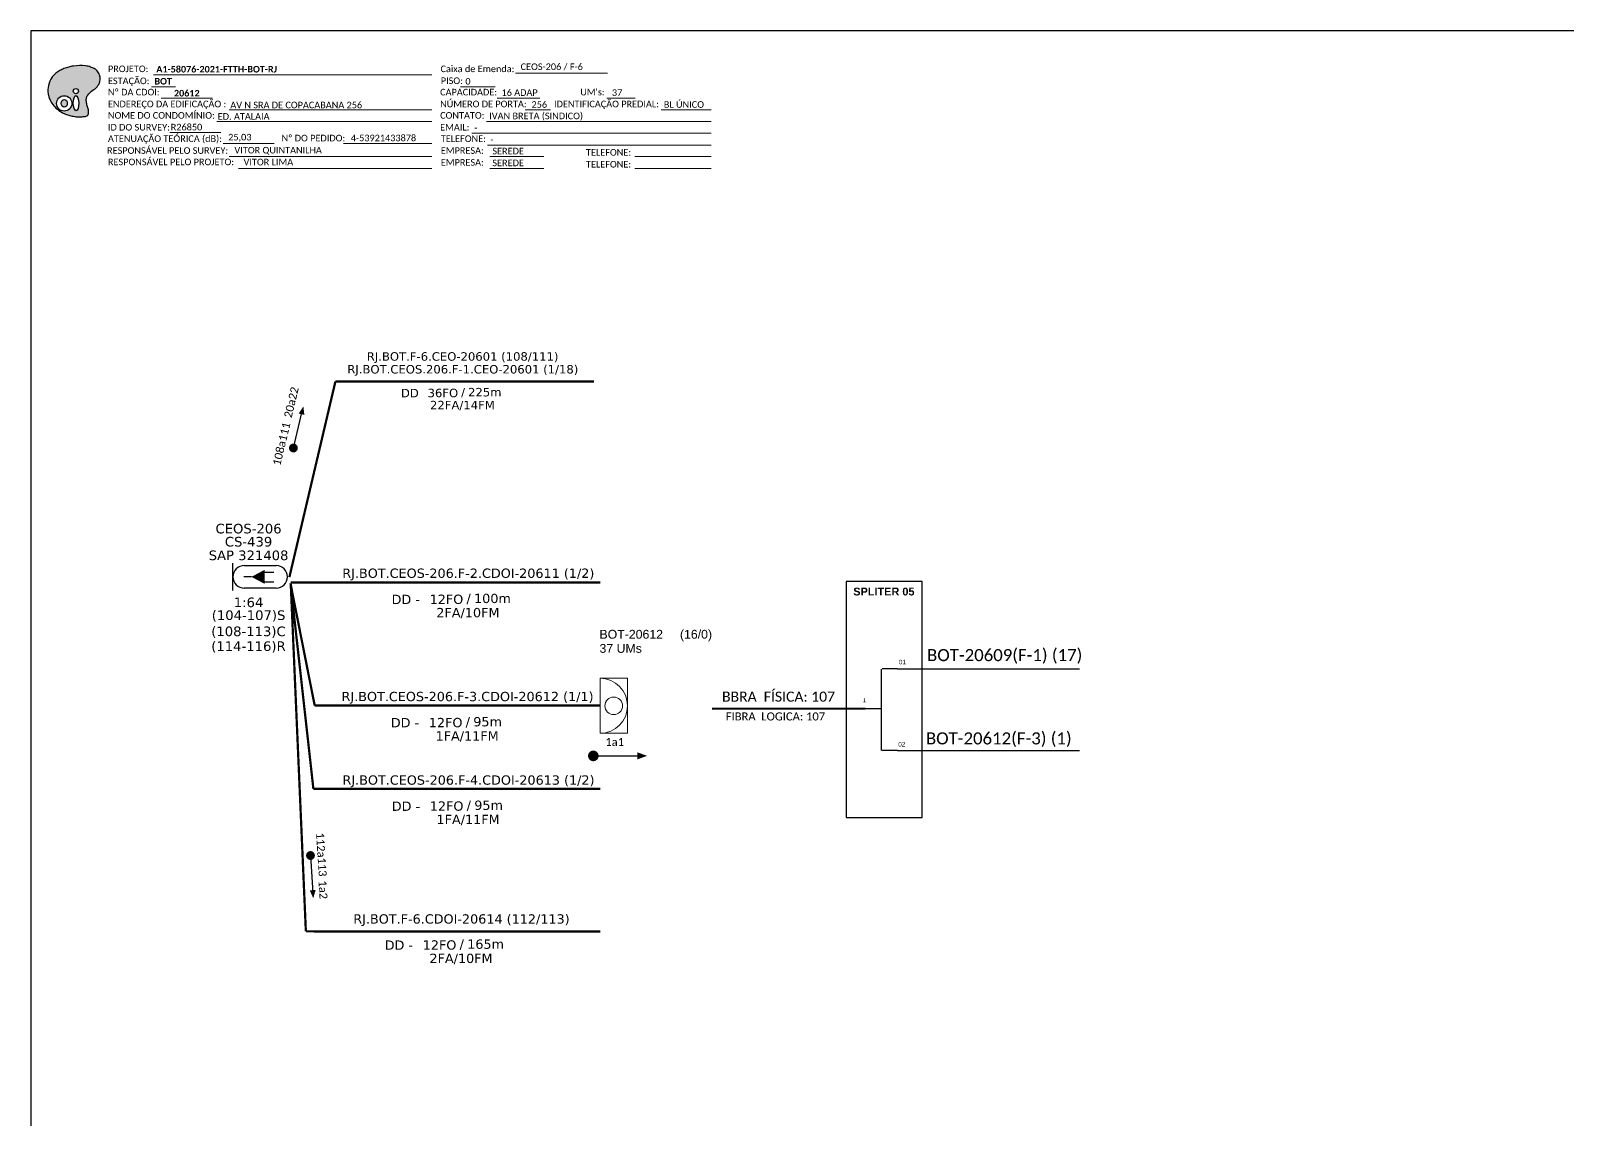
# Model space of a CAD drawing. Extents: x -89 to 749, y 705 to 1299.
# Drawn here: x -89.3 to 330, y 1002 to 1299 of the extents above; entities that cross this region are included whole.
import ezdxf
from ezdxf.enums import TextEntityAlignment as Align

# ---------------------------------------------------------------- set-up
doc = ezdxf.new("R2010")
doc.units = 0
for name, color, linetype, lineweight in [("20.0-LEGENDA DOS CDO'S", 1, 'Continuous', 0), ('20.1-CDO_INTERIOR', 1, 'Continuous', 0), ('40.1-ETIQUETAS', 1, 'Continuous', 20)]:
    doc.layers.add(name, color=color, linetype=linetype, lineweight=lineweight)
for name, color, linetype in [('20.4-CEOS', 1, 'Continuous'), ('CAP a instalar', 1, 'Continuous'), ('SETA', 7, 'Continuous')]:
    doc.layers.add(name, color=color, linetype=linetype)
doc.styles.add('ARIAL', font='arial.ttf')
doc.styles.add('siredit', font='verdana.ttf')
doc.styles.get("Standard").update_dxf_attribs({"font": 'arial.ttf'})
doc.styles.add('WMF-Calibri0', font='calibri.ttf')
doc.styles.add('WMF-Calibri1', font='calibrib.ttf')
doc.linetypes.add('FENCELINE1', pattern='A,0.25,-0.1,[133,ltypeshp.shx,S=0.1,R=0,X=-0.1,Y=0],-0.1,1', length=1.45)

# ---------------------------------------------------------------- blocks, each defined once
blk = doc.blocks.new('ETIQUETA_RS5F')
at = {"layer": '40.1-ETIQUETAS', "color": 0, "style": 'siredit'}
blk.add_text('/', height=1.5, dxfattribs=at).set_placement((1.58, -1.95), align=Align.MIDDLE_RIGHT)
for tag, p in [('ETIQUETA_R_SECUNDARIA', (1.21, 2.1)), ('ETIQUETA_R_PRIMARIA', (1.21, 4.1)), ('F_ATIVAS/F_MORTAS', (1.14, -4.24))]:
    blk.add_attdef(tag, text='', height=1.5, dxfattribs=at).set_placement(p, align=Align.MIDDLE_CENTER)
for tag, p in [('TIPO_CABO', (-6.58, -2.12)), ('CAP_CABO', (0.4, -2.09))]:
    blk.add_attdef(tag, text='', height=1.5, dxfattribs=at).set_placement(p, align=Align.MIDDLE_RIGHT)
blk.add_attdef('METROS', text='', height=1.5, dxfattribs=at).set_placement((2.14, -1.95), align=Align.MIDDLE_LEFT)
for tag, p in [('FUSÃO_1', (0.85, -8.39)), ('FUSÃO_2', (0.85, -10.6)), ('FUSÃO_3', (0.85, -12.93)), ('FUSÃO_4', (0.85, -15.14)), ('FUSÃO_5', (0.85, -17.16))]:
    blk.add_attdef(tag, text='', height=1.5, dxfattribs=at).set_placement(p, align=Align.CENTER)
blk = doc.blocks.new('CDOI_INT')
at = {"layer": '20.1-CDO_INTERIOR', "color": 0, "lineweight": 18}
blk.add_lwpolyline([(4.25, -4.25), (4.25, 4.25), (0, 4.25), (0, -4.25)], close=True, dxfattribs=at)
blk.add_circle((2.12, 0), 1.36, dxfattribs=at)
blk.add_arc((0, 0), 4.25, 270, 90, dxfattribs=at)
at = {"layer": "20.0-LEGENDA DOS CDO'S", "color": 0, "style": 'ARIAL'}
for tag, p in [('CDO_N', (-0.08, 10.38)), ('SURVEY', (-0.08, 8.2)), ('SPLITER_1', (21.18, 10.38)), ('SPLITER_2', (21.19, 8.68)), ('SAP', (-0.08, 6.23)), ('1:XX', (5.94, -2.22)), ('UMS', (5.94, -4.24))]:
    blk.add_attdef(tag, p, '', height=1.36, dxfattribs=at)
blk.add_attdef('FIBRAS_UTILIZADAS', text='', height=1.36, dxfattribs=at).set_placement((15.34, 10.38), align=Align.CENTER)
blk = doc.blocks.new('CEOS_RP_CT_DRT')
at = {"layer": '20.4-CEOS', "color": 0}
for p, q in [((-4.54, 1.19), (-1.19, 1.19)), ((-1.19, -1.19), (-4.54, -1.19))]:
    blk.add_line(p, q, dxfattribs=at)
for points in [[(-5.73, -1.43), (-5.73, 1.44)], [(-3.79, 0), (-4.59, 0)], [(-2.47, 0.48), (-1.45, 0.48)], [(-2.47, -0.52), (-1.45, -0.52)]]:
    blk.add_lwpolyline(points, dxfattribs=at)
blk.add_lwpolyline([(-3.79, 0, 0, 1.47, 0), (-2.41, 0, 1.47, 1.47, 0)], format="xyseb", dxfattribs=at)
for centre, start, end in [((-4.54, 0), 90, 270), ((-1.19, 0), 270, 90)]:
    blk.add_arc(centre, 1.19, start, end, dxfattribs=at)
at = {"layer": '20.4-CEOS', "color": 7, "style": 'siredit'}
for tag, p in [('Nº_DA_CEOS', (-2.86, 5.6)), ('LOCAL', (-2.86, 4.24)), ('SAP', (-2.86, 2.78)), ('RACIO_SPLITAGEM', (-2.86, -1.88)), ('FIBRAS_SPLITTER', (-2.86, -3.58)), ('RESERVA_FINAIS', (-2.86, -6.39)), ('FIBRAS_TOP_C', (-2.86, -5.08))]:
    blk.add_attdef(tag, text='', height=1.01, dxfattribs=at).set_placement(p, align=Align.TOP_CENTER)
blk = doc.blocks.new('OI')
h = blk.add_hatch(color=40)
edge = h.paths.add_edge_path()
edge.add_spline(control_points=[(4.35, -0.67), (3.92, -0.99), (3.26, -1.5), (2.81, -2.59), (2.9, -3.5), (3.06, -4.27), (3.31, -4.85), (3.37, -5.39), (3.4, -5.88), (3.2, -6.4), (2.54, -6.61), (1.65, -6.63), (0.55, -6.67), (-0.56, -6.42), (-1.61, -6.14), (-2.77, -5.61), (-3.92, -4.77), (-4.89, -3.7), (-5.34, -2.65), (-5.6, -1.94), (-5.85, -0.96), (-5.71, 0.47), (-5.1, 2.02), (-4.14, 3.02), (-3.3, 3.61), (-2.37, 4.16), (-1.36, 4.44), (-0.56, 4.7), (0.79, 4.85), (2.24, 4.97), (3.79, 4.57), (4.67, 4.21), (5.44, 3.65), (5.76, 2.99), (6.03, 2.21), (6.01, 1.46), (5.72, 0.64), (5.31, 0.08), (4.88, -0.38), (4.51, -0.55), (4.35, -0.67)], knot_values=[0, 0, 0, 0, 1.60434, 2.417191, 3.427595, 4.282808, 4.776746, 5.304182, 5.888771, 6.258406, 6.858137, 7.79129, 8.986195, 10.124242, 11.187857, 12.242908, 13.953784, 15.414161, 16.515391, 17.349188, 17.675853, 19.552021, 21.515531, 22.568638, 23.63245, 24.621084, 25.782718, 26.745347, 27.142653, 29.870543, 31.004649, 31.921532, 32.709589, 33.801391, 34.042471, 35.192333, 35.971461, 36.628871, 37.254359, 37.836911, 37.836911, 37.836911, 37.836911], degree=3, periodic=0)
h.paths.add_polyline_path([(1.13, -0.87, -1), (-0.04, -0.87, -1)], flags=16)
edge = h.paths.add_edge_path(flags=16)
edge.add_ellipse((0.56, -3.59), major_axis=(-0.02, 1.71), ratio=0.361305, start_angle=0, end_angle=360)
h.paths.add_polyline_path([(-0.36, -3.62, -1), (-3.8, -3.62, -1)], flags=16)
edge = h.paths.add_edge_path(flags=0)
edge.add_ellipse((-2.08, -3.62), major_axis=(0, 0.885), ratio=0.758294, start_angle=0, end_angle=360)
at = {"color": 40}
for centre, radius in [((-2.08, -3.62), 1.72), ((0.54, -0.87), 0.587)]:
    blk.add_circle(centre, radius, dxfattribs=at)
blk.add_ellipse((-2.08, -3.62), major_axis=(0, 0.885), ratio=0.758294, start_param=-3.141592653589792, end_param=3.141592653589792, dxfattribs=at)
blk.add_ellipse((0.56, -3.59), major_axis=(-0.02, 1.71), ratio=0.361305, dxfattribs=at)
at = {"color": 40, "start_tangent": (-0.800898, -0.598801), "end_tangent": (-0.800898, -0.598801)}
blk.add_spline([(4.35, -0.67), (3.2, -1.78), (2.9, -2.54), (2.92, -3.55), (3.12, -4.38), (3.28, -4.85), (3.37, -5.37), (3.35, -5.95), (3.2, -6.29), (2.66, -6.55), (1.73, -6.63), (0.54, -6.62), (-0.58, -6.41), (-1.6, -6.11), (-2.56, -5.67), (-3.95, -4.67), (-4.89, -3.56), (-5.37, -2.56), (-5.64, -1.78), (-5.72, -1.46), (-5.63, 0.42), (-4.84, 2.22), (-4.13, 2.99), (-3.27, 3.62), (-2.4, 4.09), (-1.3, 4.47), (-0.37, 4.72), (0.02, 4.77), (2.75, 4.8), (3.85, 4.53), (4.69, 4.16), (5.31, 3.68), (5.85, 2.73), (5.93, 2.5), (5.94, 1.35), (5.67, 0.62), (5.29, 0.08), (4.84, -0.36), (4.35, -0.67)], degree=3, dxfattribs=at)

msp = doc.modelspace()

# ---------------------------------------------------------------- linework, layer by layer
at = {"color": 7, "linetype": 'Continuous'}
for p, q in [((142.78, 1124.87), (142.78, 1102.62)), ((147.21, 1124.88), (142.99, 1124.88)), ((138.4, 1114.14), (142.76, 1114.14)), ((147.21, 1102.62), (142.99, 1102.62))]:
    msp.add_line(p, q, dxfattribs=at)
at = {"color": 10, "linetype": 'Continuous'}
for p, q in [((147.21, 1124.9), (196.86, 1124.88)), ((147.21, 1102.64), (196.86, 1102.62))]:
    msp.add_line(p, q, dxfattribs=at)
at = {"color": 1, "linetype": 'Continuous', "lineweight": 60}
msp.add_line((138.4, 1114.14), (96.66, 1114.01), dxfattribs=at)
msp.add_lwpolyline([(-89.32, 705.02), (749.25, 705.02), (749.25, 1299.02), (-89.32, 1299.02), (-89.32, 705.02)])
at = {"color": 7, "lineweight": 0}
for points in [[(42.97, 1287.47), (68.1, 1287.47)], [(-56.36, 1283.7), (-49.81, 1283.7)], [(-55.85, 1286.98), (20.13, 1286.98)], [(27.92, 1283.75), (37.41, 1283.75)], [(-53.7, 1280.63), (-39.76, 1280.63)], [(37.97, 1280.63), (49.59, 1280.63)], [(67.91, 1280.63), (75.58, 1280.63)], [(-35.13, 1277.4), (20.13, 1277.4)], [(45.56, 1277.4), (52.5, 1277.4)], [(82.73, 1277.4), (96.32, 1277.4)], [(-51.38, 1271.22), (-37.44, 1271.22)], [(-38.54, 1274.28), (20.13, 1274.28)], [(31.05, 1271.05), (96.32, 1271.05)], [(35.09, 1274.28), (96.32, 1274.28)], [(-36.84, 1268.25), (-22.9, 1268.25)], [(-4.01, 1268.26), (20.14, 1268.26)], [(35.33, 1267.81), (96.32, 1267.81)], [(-35.13, 1264.7), (20.13, 1264.7)], [(35.94, 1264.7), (50.74, 1264.7)], [(75.55, 1264.7), (96.32, 1264.7)], [(-32.64, 1261.46), (20.13, 1261.46)], [(35.94, 1261.46), (50.74, 1261.46)], [(75.55, 1261.46), (96.32, 1261.46)]]:
    msp.add_lwpolyline(points, dxfattribs=at)
at = {"const_width": 1.2}
msp.add_lwpolyline([(-17.78, 1184.58, 1), (-17.5, 1185.75, 1)], format="xyb", close=True, dxfattribs=at)
at = {"color": 7}
msp.add_lwpolyline([(133.22, 1084.4), (153.95, 1084.4), (153.95, 1148.78), (133.22, 1148.78)], close=True, dxfattribs=at)
for points, const_width in [([(63.48, 1101.17, 1), (64.93, 1101.17, 1)], 1.45), ([(-13.02, 1074.59, 1), (-12.95, 1073.39, 1)], 1.2)]:
    msp.add_lwpolyline(points, format="xyb", close=True, dxfattribs=dict(at, const_width=const_width))
at = {"layer": 'CAP a instalar', "color": 7, "linetype": 'FENCELINE1', "ltscale": 7, "const_width": 0.616}
for points in [[(-18.74, 1149.93), (-6.18, 1203.3)], [(-6.18, 1203.3), (64.34, 1203.3)], [(-18.36, 1148.01), (-14.24, 1053.29)], [(-14.24, 1053.29), (66.12, 1053.26)]]:
    msp.add_lwpolyline(points, dxfattribs=at)
at = {"layer": 'CAP a instalar', "color": 1, "linetype": 'FENCELINE1', "ltscale": 7, "const_width": 0.616}
for points in [[(-18.45, 1148.28), (-11.83, 1114.91)], [(-11.83, 1114.91), (66.12, 1114.91)]]:
    msp.add_lwpolyline(points, dxfattribs=at)
at = {"layer": 'CAP a instalar', "color": 8, "linetype": 'FENCELINE1', "ltscale": 7, "const_width": 0.616}
for points in [[(-18.38, 1147.69), (-12.18, 1092.15)], [(-18.36, 1148.45), (66.12, 1148.45)], [(-12.18, 1092.15), (66.12, 1092.15)]]:
    msp.add_lwpolyline(points, dxfattribs=at)
at = {"layer": 'SETA'}
msp.add_lwpolyline([(-17.64, 1185.16), (-15.22, 1195.19)], dxfattribs=at)
at = {"layer": 'SETA', "color": 7}
for points in [[(64.72, 1101.16), (77.2, 1101.16)], [(-12.98, 1073.99), (-12.33, 1063.69)]]:
    msp.add_lwpolyline(points, dxfattribs=at)
at = {"layer": 'SETA'}
msp.add_solid([(-16.21, 1194.58), (-14.92, 1196.53), (-14.65, 1194.2)], dxfattribs=at)
at = {"layer": 'SETA', "color": 7}
for points in [[(76.2, 1102.15), (78.86, 1101.18), (76.2, 1100.21)], [(-11.57, 1064.57), (-12.23, 1062.33), (-13.17, 1064.47)]]:
    msp.add_solid(points, dxfattribs=at)

# ---------------------------------------------------------------- block references
at = {"color": 7, "xscale": 1.213923925163967, "yscale": 1.213923925163967, "zscale": 1.213923925163967, "rotation": 0.1532896023949059}
msp.add_blockref('OI', (-77.65, 1283.61), dxfattribs=at)
at = {"layer": '20.4-CEOS', "color": 5}
ref = msp.add_blockref('CEOS_RP_CT_DRT', (-19.26, 1150.02), dxfattribs=dict(at, xscale=2.593998956680298, yscale=2.593998956680298, zscale=2.593998950399999))
ref.add_attrib('Nº_DA_CEOS', 'CEOS-206', dxfattribs={"color": 5, "height": 2.619, "style": 'siredit'}).set_placement((-29.88, 1164.49), align=Align.TOP_CENTER)
ref.add_attrib('LOCAL', 'CS-439', dxfattribs={"color": 5, "height": 2.619, "style": 'siredit'}).set_placement((-29.88, 1160.92), align=Align.TOP_CENTER)
ref.add_attrib('SAP', 'SAP 321408', dxfattribs={"color": 5, "height": 2.619, "style": 'siredit'}).set_placement((-29.88, 1157.2), align=Align.TOP_CENTER)
ref.add_attrib('RACIO_SPLITAGEM', '1:64', dxfattribs={"color": 5, "height": 2.619, "style": 'siredit'}).set_placement((-29.88, 1144.37), align=Align.TOP_CENTER)
ref.add_attrib('FIBRAS_SPLITTER', '(104-107)S', dxfattribs={"color": 5, "height": 2.619, "style": 'siredit'}).set_placement((-29.88, 1140.87), align=Align.TOP_CENTER)
ref.add_attrib('FIBRAS_TOP_C', '(108-113)C', dxfattribs={"color": 5, "height": 2.619, "style": 'siredit'}).set_placement((-29.9, 1136.46), align=Align.TOP_CENTER)
ref.add_attrib('RESERVA_FINAIS', '(114-116)R', dxfattribs={"color": 5, "height": 2.619, "style": 'siredit'}).set_placement((-29.9, 1132.42), align=Align.TOP_CENTER)
at = {"layer": '40.1-ETIQUETAS', "color": 7}
ref = msp.add_blockref('ETIQUETA_RS5F', (26.76, 1203.42), dxfattribs=dict(at, xscale=1.539647980198497, yscale=1.539647980198497, zscale=1.539647980199996))
ref.add_attrib('ETIQUETA_R_PRIMARIA', 'RJ.BOT.F-6.CEO-20601 (108/111)', dxfattribs={"color": 0, "height": 2.3095, "style": 'siredit'}).set_placement((28.53, 1210.15), align=Align.MIDDLE_CENTER)
ref.add_attrib('ETIQUETA_R_SECUNDARIA', 'RJ.BOT.CEOS.206.F-1.CEO-20601 (1/18)', dxfattribs={"color": 0, "height": 2.3095, "style": 'siredit'}).set_placement((28.58, 1206.66), align=Align.MIDDLE_CENTER)
ref.add_attrib('TIPO_CABO', 'DD', dxfattribs={"color": 0, "height": 2.309, "style": 'siredit'}).set_placement((16.57, 1200.16), align=Align.MIDDLE_RIGHT)
ref.add_attrib('CAP_CABO', '36FO', dxfattribs={"color": 0, "height": 2.309, "style": 'siredit'}).set_placement((27.32, 1200.19), align=Align.MIDDLE_RIGHT)
ref.add_attrib('METROS', '225m', dxfattribs={"color": 0, "height": 2.309, "style": 'siredit'}).set_placement((30.01, 1200.41), align=Align.MIDDLE_LEFT)
ref.add_attrib('F_ATIVAS/F_MORTAS', '22FA/14FM', dxfattribs={"color": 0, "height": 2.309, "style": 'siredit'}).set_placement((28.47, 1196.88), align=Align.MIDDLE_CENTER)
at = {"layer": 'CAP a instalar', "color": 8, "linetype": 'FENCELINE1', "ltscale": 7}
ref = msp.add_blockref('ETIQUETA_RS5F', (28.09, 1147.45), dxfattribs=dict(at, xscale=1.693612778218357, yscale=1.693612778219654, zscale=1.693612778219999))
ref.add_attrib('ETIQUETA_R_SECUNDARIA', 'RJ.BOT.CEOS-206.F-2.CDOI-20611 (1/2)', dxfattribs={"layer": '40.1-ETIQUETAS', "color": 0, "height": 2.5404, "style": 'siredit'}).set_placement((30.09, 1151.01), align=Align.MIDDLE_CENTER)
ref.add_attrib('TIPO_CABO', 'DD -', dxfattribs={"layer": '40.1-ETIQUETAS', "color": 0, "height": 2.54, "style": 'siredit'}).set_placement((16.88, 1143.86), align=Align.MIDDLE_RIGHT)
ref.add_attrib('CAP_CABO', '12FO', dxfattribs={"layer": '40.1-ETIQUETAS', "color": 0, "height": 2.54, "style": 'siredit'}).set_placement((28.71, 1143.9), align=Align.MIDDLE_RIGHT)
ref.add_attrib('METROS', '100m', dxfattribs={"layer": '40.1-ETIQUETAS', "color": 0, "height": 2.54, "style": 'siredit'}).set_placement((31.66, 1144.14), align=Align.MIDDLE_LEFT)
ref.add_attrib('F_ATIVAS/F_MORTAS', '2FA/10FM', dxfattribs={"layer": '40.1-ETIQUETAS', "color": 0, "height": 2.54, "style": 'siredit'}).set_placement((29.97, 1140.26), align=Align.MIDDLE_CENTER)
at = {"layer": 'CAP a instalar', "color": 1, "linetype": 'FENCELINE1', "ltscale": 7}
ref = msp.add_blockref('CDOI_INT', (66.03, 1114.83), dxfattribs=dict(at, xscale=1.764784402238274, yscale=1.764784402238274, zscale=1.764784402238274))
ref.add_attrib('CDO_N', 'BOT-20612', (65.88, 1133.15), dxfattribs={"layer": "20.0-LEGENDA DOS CDO'S", "color": 0, "height": 2.401, "style": 'ARIAL'})
ref.add_attrib('FIBRAS_UTILIZADAS', '        (16/0)', dxfattribs={"layer": "20.0-LEGENDA DOS CDO'S", "color": 0, "height": 2.4006, "style": 'ARIAL'}).set_placement((88.49, 1133.15), align=Align.CENTER)
ref.add_attrib('SURVEY', '37 UMs', (65.89, 1129.3), dxfattribs={"layer": "20.0-LEGENDA DOS CDO'S", "color": 0, "height": 2.401, "style": 'ARIAL'})
ref = msp.add_blockref('ETIQUETA_RS5F', (27.87, 1113.81), dxfattribs=dict(at, xscale=1.693612778218357, yscale=1.693612778219654, zscale=1.693612778219999))
ref.add_attrib('ETIQUETA_R_SECUNDARIA', 'RJ.BOT.CEOS-206.F-3.CDOI-20612 (1/1)', dxfattribs={"layer": '40.1-ETIQUETAS', "color": 0, "height": 2.5404, "style": 'siredit'}).set_placement((29.88, 1117.37), align=Align.MIDDLE_CENTER)
ref.add_attrib('TIPO_CABO', 'DD -', dxfattribs={"layer": '40.1-ETIQUETAS', "color": 0, "height": 2.54, "style": 'siredit'}).set_placement((16.67, 1110.23), align=Align.MIDDLE_RIGHT)
ref.add_attrib('CAP_CABO', '12FO', dxfattribs={"layer": '40.1-ETIQUETAS', "color": 0, "height": 2.54, "style": 'siredit'}).set_placement((28.49, 1110.26), align=Align.MIDDLE_RIGHT)
ref.add_attrib('METROS', '95m', dxfattribs={"layer": '40.1-ETIQUETAS', "color": 0, "height": 2.54, "style": 'siredit'}).set_placement((31.45, 1110.5), align=Align.MIDDLE_LEFT)
ref.add_attrib('F_ATIVAS/F_MORTAS', '1FA/11FM', dxfattribs={"layer": '40.1-ETIQUETAS', "color": 0, "height": 2.54, "style": 'siredit'}).set_placement((29.76, 1106.62), align=Align.MIDDLE_CENTER)
at = {"layer": 'CAP a instalar', "color": 8, "linetype": 'FENCELINE1', "ltscale": 7}
ref = msp.add_blockref('ETIQUETA_RS5F', (28.14, 1091.02), dxfattribs=dict(at, xscale=1.693612778218357, yscale=1.693612778219654, zscale=1.693612778219999))
ref.add_attrib('ETIQUETA_R_SECUNDARIA', 'RJ.BOT.CEOS-206.F-4.CDOI-20613 (1/2)', dxfattribs={"layer": '40.1-ETIQUETAS', "color": 0, "height": 2.5404, "style": 'siredit'}).set_placement((30.14, 1094.58), align=Align.MIDDLE_CENTER)
ref.add_attrib('TIPO_CABO', 'DD -', dxfattribs={"layer": '40.1-ETIQUETAS', "color": 0, "height": 2.54, "style": 'siredit'}).set_placement((16.94, 1087.44), align=Align.MIDDLE_RIGHT)
ref.add_attrib('CAP_CABO', '12FO', dxfattribs={"layer": '40.1-ETIQUETAS', "color": 0, "height": 2.54, "style": 'siredit'}).set_placement((28.76, 1087.48), align=Align.MIDDLE_RIGHT)
ref.add_attrib('METROS', '95m', dxfattribs={"layer": '40.1-ETIQUETAS', "color": 0, "height": 2.54, "style": 'siredit'}).set_placement((31.72, 1087.71), align=Align.MIDDLE_LEFT)
ref.add_attrib('F_ATIVAS/F_MORTAS', '1FA/11FM', dxfattribs={"layer": '40.1-ETIQUETAS', "color": 0, "height": 2.54, "style": 'siredit'}).set_placement((30.02, 1083.83), align=Align.MIDDLE_CENTER)
at = {"layer": 'CAP a instalar', "color": 7, "linetype": 'FENCELINE1', "ltscale": 7}
ref = msp.add_blockref('ETIQUETA_RS5F', (26.21, 1053.12), dxfattribs=dict(at, xscale=1.693612778218357, yscale=1.693612778219654, zscale=1.693612778219999))
ref.add_attrib('ETIQUETA_R_SECUNDARIA', 'RJ.BOT.F-6.CDOI-20614 (112/113)', dxfattribs={"layer": '40.1-ETIQUETAS', "color": 0, "height": 2.5404, "style": 'siredit'}).set_placement((28.22, 1056.68), align=Align.MIDDLE_CENTER)
ref.add_attrib('TIPO_CABO', 'DD -', dxfattribs={"layer": '40.1-ETIQUETAS', "color": 0, "height": 2.54, "style": 'siredit'}).set_placement((15.01, 1049.54), align=Align.MIDDLE_RIGHT)
ref.add_attrib('CAP_CABO', '12FO', dxfattribs={"layer": '40.1-ETIQUETAS', "color": 0, "height": 2.54, "style": 'siredit'}).set_placement((26.83, 1049.58), align=Align.MIDDLE_RIGHT)
ref.add_attrib('METROS', '165m', dxfattribs={"layer": '40.1-ETIQUETAS', "color": 0, "height": 2.54, "style": 'siredit'}).set_placement((29.79, 1049.81), align=Align.MIDDLE_LEFT)
ref.add_attrib('F_ATIVAS/F_MORTAS', '2FA/10FM', dxfattribs={"layer": '40.1-ETIQUETAS', "color": 0, "height": 2.54, "style": 'siredit'}).set_placement((28.1, 1045.93), align=Align.MIDDLE_CENTER)

# ---------------------------------------------------------------- texts
at = {"color": 7, "lineweight": 0, "style": 'WMF-Calibri0'}
for s, height, p in [('PROJETO:', 1.793, (-68.25, 1287.73)), ('Caixa de Emenda:', 1.7927, (22.51, 1287.73)), ('ESTAÇÃO:', 1.793, (-68.25, 1284.45)), ('Nº DA CDOI:', 1.7927, (-68.25, 1281.38)), ('CAPACIDADE:', 1.7927, (22.4, 1281.38)), ('PISO:', 1.793, (22.58, 1284.49)), ("UM's:", 1.793, (60.64, 1281.38)), ('ENDEREÇO DA EDIFICAÇÃO :', 1.7927, (-68.25, 1278.14)), ('NÚMERO DE PORTA:', 1.7927, (22.4, 1278.14)), ('IDENTIFICAÇÃO PREDIAL:', 1.7927, (53.48, 1278.14)), ('NOME DO CONDOMÍNIO:', 1.7927, (-68.25, 1275.03)), ('CONTATO:', 1.793, (22.4, 1275.03)), ('ATENUAÇÃO TEÓRICA (dB):', 1.7927, (-68.25, 1268.68)), ('ID DO SURVEY:', 1.7927, (-68.25, 1271.79)), ('Nº DO PEDIDO:', 1.7927, (-20.88, 1268.84)), ('EMAIL:', 1.793, (22.4, 1271.79)), ('TELEFONE:', 1.793, (22.58, 1268.68)), ('RESPONSÁVEL PELO SURVEY:', 1.7927, (-68.49, 1265.44)), ('EMPRESA:', 1.793, (22.58, 1265.44)), ('TELEFONE:', 1.793, (62.19, 1264.94)), ('RESPONSÁVEL PELO PROJETO:', 1.7927, (-68.25, 1262.33)), ('EMPRESA:', 1.793, (22.58, 1262.21)), ('TELEFONE:', 1.793, (62.19, 1261.7))]:
    msp.add_text(s, height=height, dxfattribs=at).set_placement(p)
at = {"color": 7}
for s, height, style, p in [('A1-58076-2021-FTTH-BOT-RJ', 1.7927, 'WMF-Calibri1', (-55.05, 1287.63)), ('CEOS-206 / F-6', 1.7927, 'WMF-Calibri0', (44.36, 1288.31)), ('BOT', 1.793, 'WMF-Calibri1', (-55.57, 1284.35)), ('0', 1.79, 'WMF-Calibri0', (29.28, 1284.34)), ('16 ADAP', 1.793, 'WMF-Calibri0', (39.15, 1281.25)), ('37', 1.793, 'WMF-Calibri0', (69.27, 1281.23)), ('AV N SRA DE COPACABANA 256', 1.7927, 'WMF-Calibri0', (-34.86, 1277.86)), ('256', 1.793, 'WMF-Calibri0', (47.34, 1278)), ('BL ÚNICO', 1.793, 'WMF-Calibri0', (83.43, 1278)), ('ED. ATALAIA', 1.7927, 'WMF-Calibri0', (-38.28, 1274.74)), ('IVAN BRETA (SINDICO)', 1.7927, 'WMF-Calibri0', (35.79, 1274.88)), ('R26850', 1.793, 'WMF-Calibri0', (-51.11, 1271.83)), ('25,03', 1.793, 'WMF-Calibri0', (-35.45, 1269.09)), ('-', 1.79, 'WMF-Calibri0', (31.75, 1271.65)), ('VITOR QUINTANILHA', 1.7927, 'WMF-Calibri0', (-33.73, 1265.54)), ('-', 1.79, 'WMF-Calibri0', (36.04, 1268.41)), ('SEREDE', 1.793, 'WMF-Calibri0', (36.65, 1265.3)), ('VITOR LIMA', 1.793, 'WMF-Calibri0', (-31.24, 1262.3)), ('SEREDE', 1.793, 'WMF-Calibri0', (36.65, 1262.06))]:
    msp.add_text(s, height=height, dxfattribs=dict(at, style=style)).set_placement(p)
at = {"color": 7, "style": 'WMF-Calibri1'}
msp.add_text('20612', height=1.793, dxfattribs=at).set_placement((-46.73, 1281.09), align=Align.CENTER)
at = {"char_height": 2.184, "width": 30.4305, "attachment_point": 5, "rotation": 76.4661}
for s, insert in [('{\\fCalibri|b0|i0|c0|p34;\\C7;20a22}', (-18.2, 1197.63)), ('{\\fCalibri|b0|i0|c0|p34;\\C7;108a111}', (-20.87, 1186.29))]:
    msp.add_mtext(s, dxfattribs=dict(at, insert=insert))
at = {"attachment_point": 5}
for s, insert, char_height, width in [('{\\fArial|b1|i0|c0|p34;\\C10;SPLITER 05}', (143.49, 1145.99), 2.1303, 19.9463), ('\\pt9;{\\fCalibri|b0|i0|c0|p34;\\C7;BOT-20609(F-1) (17)}', (176.45, 1128.31), 3.2918, 49.0924), ('\\C7;\\fArial|b0|i0;\\H0.578704x;01 ', (148.55, 1126.76), 2.1303, 4.1472), ('{\\fCalibri|b0|i0|c0|p34;\\C7;BBRA  FÍSICA: 107}', (114.74, 1117.32), 2.7431, 41.472), ('\\C7;\\fArial|b0|i0|;\\H1.0273588255048;1', (138.2, 1116.33), 2.1303, 2.1101), ('{\\fCalibri|b0|i0|c0|p34;\\C7;FIBRA  LOGICA: 107}', (113.91, 1111.92), 2.1946, 41.472), ('\\pxt3.2809;{\\fCalibri|b0|i0|c0|p34;\\C7;BOT-20612(F-3) (1)}', (174.84, 1105.59), 3.2918, 49.0924), ('\\C7;\\fArial|b0|i0;\\H0.578704x;02 ', (148.37, 1104.33), 2.1303, 4.5099)]:
    msp.add_mtext(s, dxfattribs=dict(at, insert=insert, char_height=char_height, width=width))
at = {"color": 1, "insert": (70.02, 1104.97), "char_height": 2.178, "width": 36.821, "attachment_point": 5}
msp.add_mtext('{\\fCalibri|b0|i0|c0|p34;\\C7;1a1}', dxfattribs=at)
at = {"color": 7, "char_height": 2.184, "width": 30.4305, "attachment_point": 5, "rotation": 273.6303}
for s, insert in [('{\\fCalibri|b0|i0|c0|p34;\\C7;112a113}', (-10, 1074.25)), ('{\\fCalibri|b0|i0|c0|p34;\\C7;1a2}', (-9.57, 1064.64))]:
    msp.add_mtext(s, dxfattribs=dict(at, insert=insert))
at = {"color": 7, "lineweight": 0, "style": 'WMF-Calibri0', "flags": 8}
msp.add_attdef('4-53921433878', (-1.97, 1268.87), '', height=1.79, dxfattribs=at)

doc.saveas('drawing.dxf')
